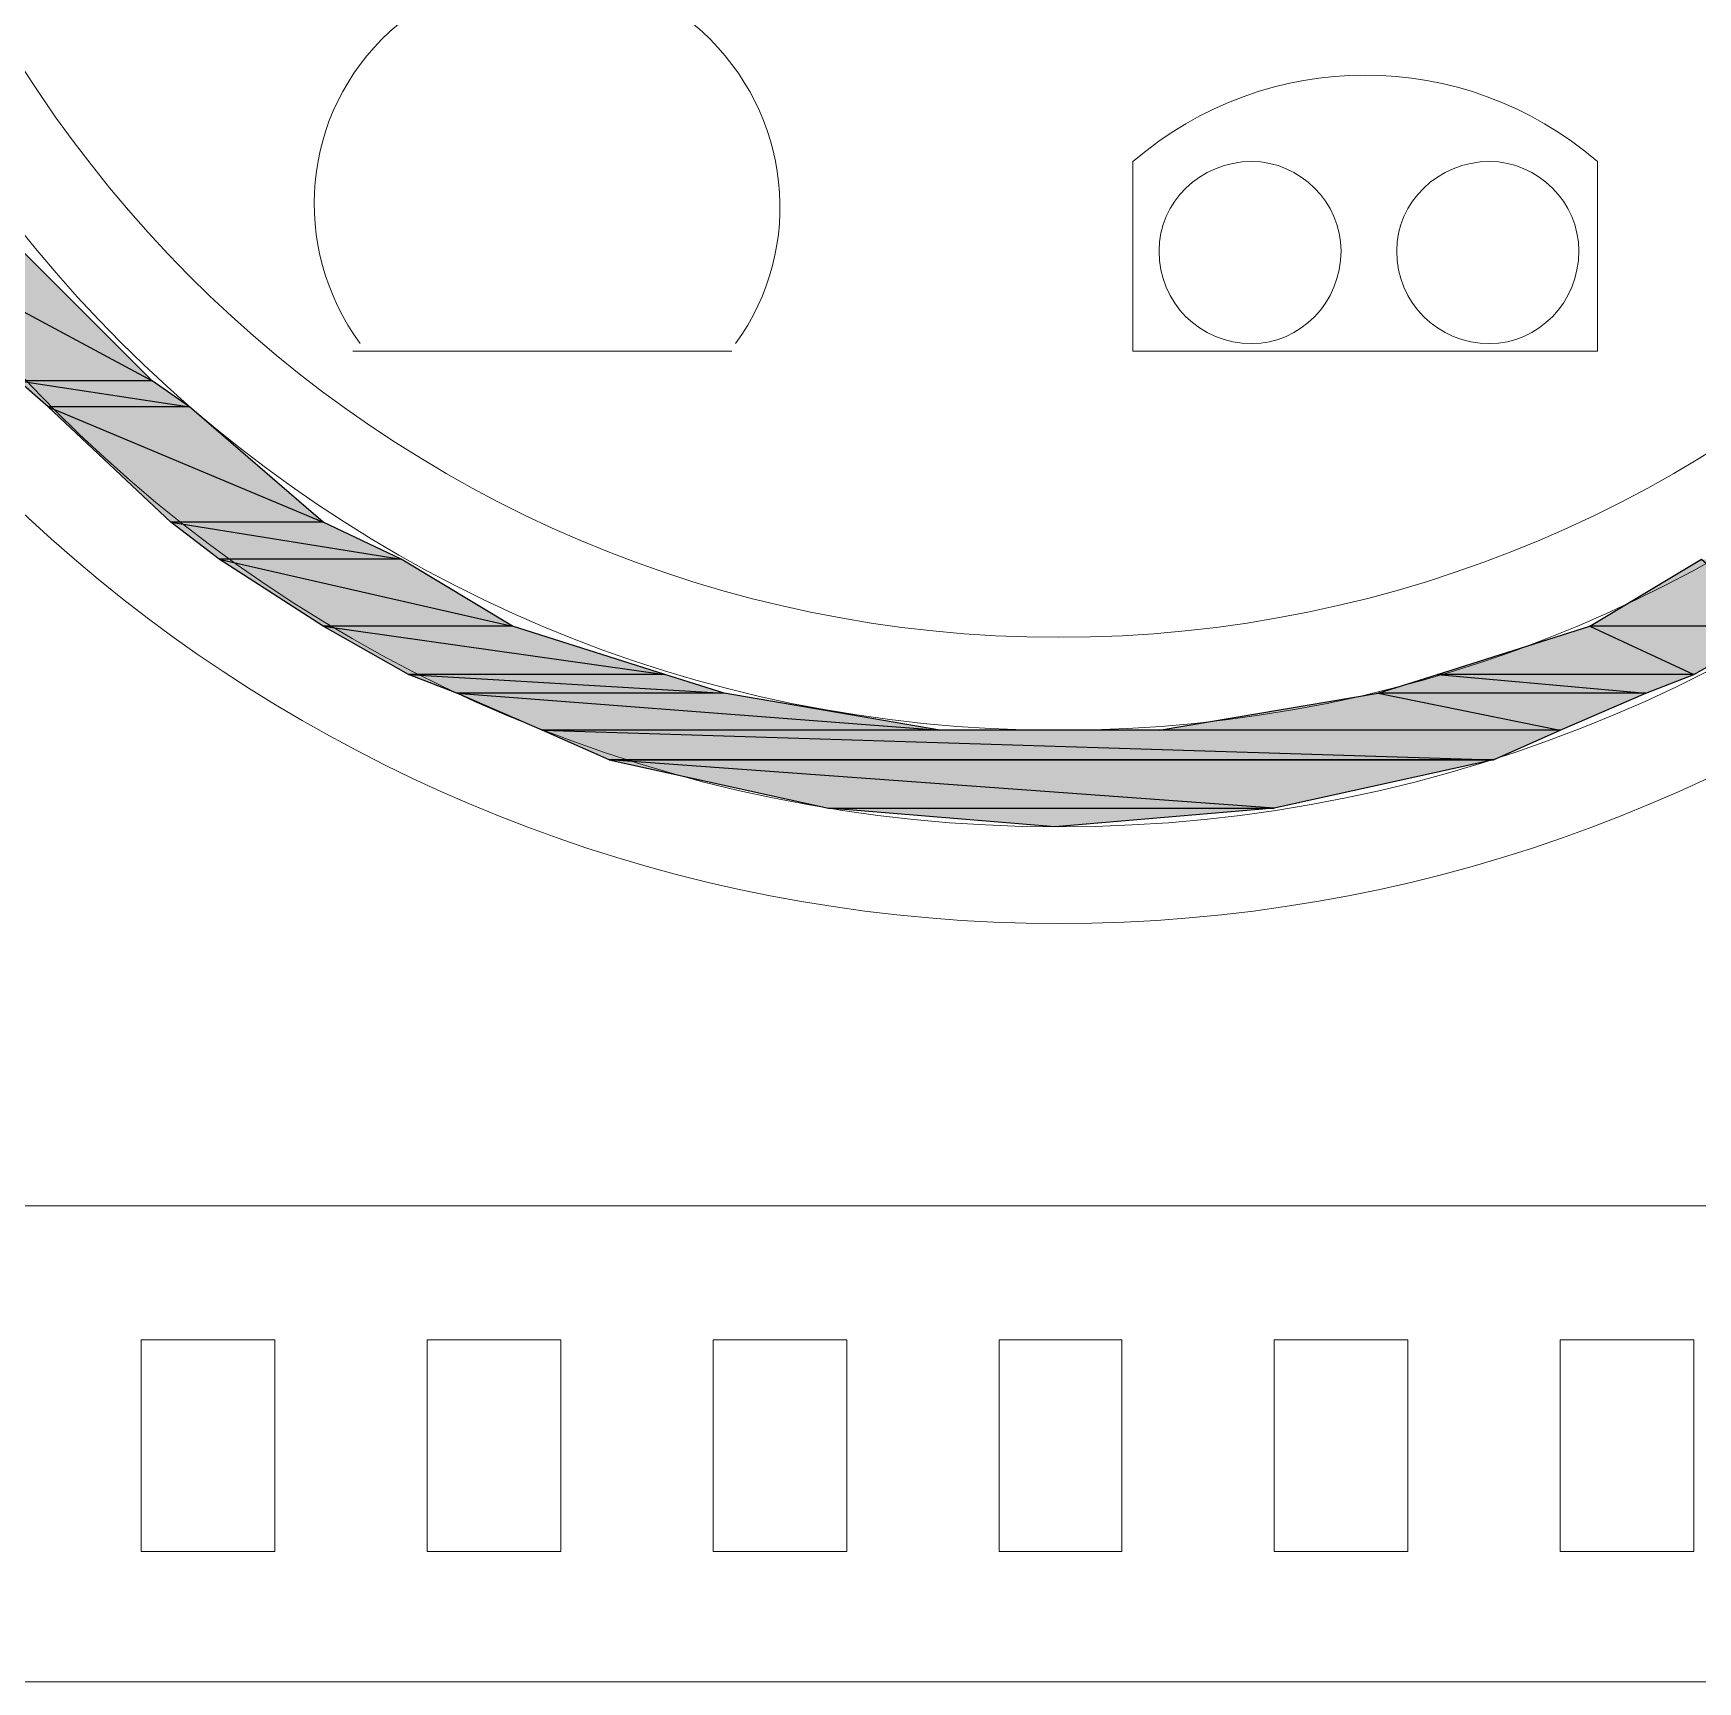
# Model space of a CAD drawing. Header units: millimetres. Extents: x 40 to 176, y -32 to 59.
# Drawn here: x 101.342 to 101.968, y -0.394 to 0.225 of the extents above; entities that cross this region are included whole.
import ezdxf

# ---------------------------------------------------------------- set-up
doc = ezdxf.new("R2010")
doc.units = ezdxf.units.MM
doc.layers.add('15 - Quadro de medição', color=6, linetype='Continuous')

msp = doc.modelspace()

# ---------------------------------------------------------------- hatches: boundary and pattern name
at = {"layer": '15 - Quadro de medição', "true_color": 0x000007}
h = msp.add_hatch(color=7, dxfattribs=at)
h.paths.add_polyline_path([(101.33619, 0.14485), (101.29289, 0.14485), (101.38647, 0.09457)])
h.paths.add_polyline_path([(101.29289, 0.14485), (101.38647, 0.09457), (101.33619, 0.09457)])
h = msp.add_hatch(color=7, dxfattribs=at)
h.paths.add_polyline_path([(101.38647, 0.09457), (101.33619, 0.09457), (101.40044, 0.08479)])
h.paths.add_polyline_path([(101.33619, 0.09457), (101.40044, 0.08479), (101.34736, 0.08479)])
h = msp.add_hatch(color=7, dxfattribs=at)
h.paths.add_polyline_path([(101.40044, 0.08479), (101.34736, 0.08479), (101.45072, 0.04149)])
h.paths.add_polyline_path([(101.34736, 0.08479), (101.45072, 0.04149), (101.39345, 0.04149)])
h = msp.add_hatch(color=7, dxfattribs=at)
h.paths.add_polyline_path([(101.45072, 0.04149), (101.39345, 0.04149), (101.48005, 0.02752)])
h.paths.add_polyline_path([(101.39345, 0.04149), (101.48005, 0.02752), (101.41161, 0.02752)])
h = msp.add_hatch(color=7, dxfattribs=at)
h.paths.add_polyline_path([(101.48005, 0.02752), (101.41161, 0.02752), (101.52196, 0.00238)])
h.paths.add_polyline_path([(101.41161, 0.02752), (101.52196, 0.00238), (101.45072, 0.00238)])
h = msp.add_hatch(color=7, dxfattribs=at)
h.paths.add_polyline_path([(102.03736, 0.02752), (101.96892, 0.02752), (101.99825, 0.00238)])
h.paths.add_polyline_path([(101.96892, 0.02752), (101.99825, 0.00238), (101.92702, 0.00238)])
h = msp.add_hatch(color=7, dxfattribs=at)
h.paths.add_polyline_path([(101.52196, 0.00238), (101.45072, 0.00238), (101.57922, -0.01578)])
h.paths.add_polyline_path([(101.45072, 0.00238), (101.57922, -0.01578), (101.48285, -0.01578)])
h = msp.add_hatch(color=7, dxfattribs=at)
h.paths.add_polyline_path([(101.99825, 0.00238), (101.92702, 0.00238), (101.96612, -0.01578)])
h.paths.add_polyline_path([(101.92702, 0.00238), (101.96612, -0.01578), (101.86975, -0.01578)])
h = msp.add_hatch(color=7, dxfattribs=at)
h.paths.add_polyline_path([(101.57922, -0.01578), (101.48285, -0.01578), (101.60157, -0.02276)])
h.paths.add_polyline_path([(101.48285, -0.01578), (101.60157, -0.02276), (101.501, -0.02276)])
h = msp.add_hatch(color=7, dxfattribs=at)
h.paths.add_polyline_path([(101.96612, -0.01578), (101.86975, -0.01578), (101.94797, -0.02276)])
h.paths.add_polyline_path([(101.86975, -0.01578), (101.94797, -0.02276), (101.8474, -0.02276)])
h = msp.add_hatch(color=7, dxfattribs=at)
h.paths.add_polyline_path([(101.60157, -0.02276), (101.501, -0.02276), (101.68258, -0.03673)])
h.paths.add_polyline_path([(101.501, -0.02276), (101.68258, -0.03673), (101.53313, -0.03673)])
h = msp.add_hatch(color=7, dxfattribs=at)
h.paths.add_polyline_path([(101.94797, -0.02276), (101.8474, -0.02276), (101.91584, -0.03673)])
h.paths.add_polyline_path([(101.8474, -0.02276), (101.91584, -0.03673), (101.76499, -0.03673)])
h = msp.add_hatch(color=7, dxfattribs=at)
h.paths.add_polyline_path([(101.91584, -0.03673), (101.53313, -0.03673), (101.8907, -0.0479)])
h.paths.add_polyline_path([(101.53313, -0.03673), (101.8907, -0.0479), (101.55827, -0.0479)])
h = msp.add_hatch(color=7, dxfattribs=at)
h.paths.add_polyline_path([(101.55827, -0.0479), (101.64068, -0.06606), (101.80829, -0.06606)])
h.paths.add_polyline_path([(101.64068, -0.06606), (101.80829, -0.06606), (101.72588, -0.07304)])
msp.add_hatch(color=7, dxfattribs=at).paths.add_polyline_path([(101.55827, -0.0479), (101.8907, -0.0479), (101.80829, -0.06606)])

# ---------------------------------------------------------------- linework, layer by layer
at = {"layer": '15 - Quadro de medição', "color": 7, "linetype": 'Continuous', "lineweight": 20, "true_color": 0x000007}
for points in [[(101.75521, 0.17698), (101.75521, 0.10574), (101.92981, 0.10574), (101.92981, 0.17698)], [(101.46189, 0.10574), (101.60436, 0.10574), (101.60436, 0.10574)]]:
    msp.add_lwpolyline(points, dxfattribs=at)
at = {"layer": '15 - Quadro de medição', "color": 7, "linetype": 'Continuous', "lineweight": -2, "true_color": 0x000007}
for points in [[(101.33619, 0.14485), (101.29289, 0.14485), (101.38647, 0.09457)], [(101.29289, 0.14485), (101.38647, 0.09457), (101.33619, 0.09457)], [(101.38647, 0.09457), (101.33619, 0.09457), (101.40044, 0.08479)], [(101.33619, 0.09457), (101.40044, 0.08479), (101.34736, 0.08479)], [(101.40044, 0.08479), (101.34736, 0.08479), (101.45072, 0.04149)], [(101.34736, 0.08479), (101.45072, 0.04149), (101.39345, 0.04149)], [(101.45072, 0.04149), (101.39345, 0.04149), (101.48005, 0.02752)], [(101.39345, 0.04149), (101.48005, 0.02752), (101.41161, 0.02752)], [(101.48005, 0.02752), (101.41161, 0.02752), (101.52196, 0.00238)], [(101.41161, 0.02752), (101.52196, 0.00238), (101.45072, 0.00238)], [(101.96892, 0.02752), (101.99825, 0.00238), (101.92702, 0.00238)], [(101.52196, 0.00238), (101.45072, 0.00238), (101.57922, -0.01578)], [(101.45072, 0.00238), (101.57922, -0.01578), (101.48285, -0.01578)], [(101.92702, 0.00238), (101.96612, -0.01578), (101.86975, -0.01578)], [(101.99825, 0.00238), (101.92702, 0.00238), (101.96612, -0.01578)], [(101.57922, -0.01578), (101.48285, -0.01578), (101.60157, -0.02276)], [(101.48285, -0.01578), (101.60157, -0.02276), (101.501, -0.02276)], [(101.86975, -0.01578), (101.94797, -0.02276), (101.8474, -0.02276)], [(101.96612, -0.01578), (101.86975, -0.01578), (101.94797, -0.02276)], [(101.60157, -0.02276), (101.501, -0.02276), (101.68258, -0.03673)], [(101.501, -0.02276), (101.68258, -0.03673), (101.53313, -0.03673)], [(101.8474, -0.02276), (101.91584, -0.03673), (101.76499, -0.03673)], [(101.94797, -0.02276), (101.8474, -0.02276), (101.91584, -0.03673)], [(101.91584, -0.03673), (101.53313, -0.03673), (101.8907, -0.0479)], [(101.53313, -0.03673), (101.8907, -0.0479), (101.55827, -0.0479)], [(101.55827, -0.0479), (101.64068, -0.06606), (101.80829, -0.06606)], [(101.55827, -0.0479), (101.8907, -0.0479), (101.80829, -0.06606)], [(101.64068, -0.06606), (101.80829, -0.06606), (101.72588, -0.07304)]]:
    msp.add_lwpolyline(points, close=True, dxfattribs=at)
at = {"layer": '15 - Quadro de medição', "color": 7, "linetype": 'Continuous', "lineweight": 20, "true_color": 0x000007}
for points in [[(101.72309, -0.21551), (102.29436, -0.21551), (102.29436, -0.3943), (101.15461, -0.3943), (101.15461, -0.21551)], [(101.38228, -0.34541), (101.43256, -0.34541), (101.43256, -0.2658), (101.38228, -0.2658)], [(101.48983, -0.34541), (101.54011, -0.34541), (101.54011, -0.2658), (101.48983, -0.2658)], [(101.59738, -0.34541), (101.64766, -0.34541), (101.64766, -0.2658), (101.59738, -0.2658)], [(101.70493, -0.34541), (101.75102, -0.34541), (101.75102, -0.2658), (101.70493, -0.2658)], [(101.80829, -0.34541), (101.85857, -0.34541), (101.85857, -0.2658), (101.80829, -0.2658)], [(101.91584, -0.34541), (101.96612, -0.34541), (101.96612, -0.2658), (101.91584, -0.2658)]]:
    msp.add_lwpolyline(points, close=True, dxfattribs=at)
for points, knots in [([(102.26224, 0.46192), (102.26224, 0.75663), (102.02339, 0.99548), (101.72728, 0.99548), (101.72728, 0.99548), (101.43256, 0.99548), (101.19372, 0.75663), (101.19372, 0.46192), (101.19372, 0.46192), (101.19372, 0.1658), (101.43256, -0.07304), (101.72728, -0.07304), (101.72728, -0.07304), (102.02339, -0.07304), (102.26224, 0.1658), (102.26224, 0.46192)], [0, 0, 0, 0, 0.0625, 0.0625, 0.0625, 0.062501, 0.125, 0.125, 0.125, 0.125001, 0.1875, 0.1875, 0.1875, 0.187501, 1, 1, 1, 1]), ([(101.46608, 0.96894), (101.23283, 0.84742), (101.11131, 0.58343), (101.17416, 0.32643), (101.17416, 0.32643), (101.23562, 0.07082), (101.46469, -0.10936), (101.72728, -0.10936), (101.72728, -0.10936), (101.99127, -0.10936), (102.22033, 0.07082), (102.28179, 0.32643), (102.28179, 0.32643), (102.34465, 0.58343), (102.22313, 0.84742), (101.98987, 0.96894)], [0, 0, 0, 0, 0.0625, 0.0625, 0.0625, 0.062501, 0.125, 0.125, 0.125, 0.125001, 0.1875, 0.1875, 0.1875, 0.187501, 1, 1, 1, 1]), ([(102.22732, 0.46192), (102.22732, 0.73708), (102.00384, 0.96056), (101.72728, 0.96056), (101.72728, 0.96056), (101.45212, 0.96056), (101.22864, 0.73708), (101.22864, 0.46192), (101.22864, 0.46192), (101.22864, 0.18536), (101.45212, -0.03673), (101.72728, -0.03673), (101.72728, -0.03673), (102.00384, -0.03673), (102.22732, 0.18536), (102.22732, 0.46192)], [0, 0, 0, 0, 0.0625, 0.0625, 0.0625, 0.062501, 0.125, 0.125, 0.125, 0.125001, 0.1875, 0.1875, 0.1875, 0.187501, 1, 1, 1, 1]), ([(102.191, 0.46192), (102.191, 0.71752), (101.98428, 0.92424), (101.72728, 0.92424), (101.72728, 0.92424), (101.47167, 0.92424), (101.26495, 0.71752), (101.26495, 0.46192), (101.26495, 0.46192), (101.26495, 0.20631), (101.47167, -0.00181), (101.72728, -0.00181), (101.72728, -0.00181), (101.98428, -0.00181), (102.191, 0.20631), (102.191, 0.46192)], [0, 0, 0, 0, 0.0625, 0.0625, 0.0625, 0.062501, 0.125, 0.125, 0.125, 0.125001, 0.1875, 0.1875, 0.1875, 0.187501, 1, 1, 1, 1]), ([(101.60576, 0.10854), (101.6323, 0.14485), (101.62671, 0.19513), (101.59319, 0.22586), (101.59319, 0.22586), (101.55967, 0.25659), (101.50938, 0.25659), (101.47586, 0.22586), (101.47586, 0.22586), (101.44234, 0.19513), (101.43815, 0.14485), (101.46469, 0.10854)], [0, 0, 0, 0, 0.083333, 0.083333, 0.083333, 0.083334, 0.166667, 0.166667, 0.166667, 0.166668, 1, 1, 1, 1]), ([(101.83343, 0.14345), (101.83343, 0.16161), (101.81807, 0.17698), (101.79991, 0.17698), (101.79991, 0.17698), (101.78036, 0.17698), (101.76499, 0.16161), (101.76499, 0.14345), (101.76499, 0.14345), (101.76499, 0.1239), (101.78036, 0.10854), (101.79991, 0.10854), (101.79991, 0.10854), (101.81807, 0.10854), (101.83343, 0.1239), (101.83343, 0.14345)], [0, 0, 0, 0, 0.0625, 0.0625, 0.0625, 0.062501, 0.125, 0.125, 0.125, 0.125001, 0.1875, 0.1875, 0.1875, 0.187501, 1, 1, 1, 1]), ([(101.92282, 0.14345), (101.92282, 0.16161), (101.90746, 0.17698), (101.8893, 0.17698), (101.8893, 0.17698), (101.86975, 0.17698), (101.85438, 0.16161), (101.85438, 0.14345), (101.85438, 0.14345), (101.85438, 0.1239), (101.86975, 0.10854), (101.8893, 0.10854), (101.8893, 0.10854), (101.90746, 0.10854), (101.92282, 0.1239), (101.92282, 0.14345)], [0, 0, 0, 0, 0.0625, 0.0625, 0.0625, 0.062501, 0.125, 0.125, 0.125, 0.125001, 0.1875, 0.1875, 0.1875, 0.187501, 1, 1, 1, 1])]:
    msp.add_open_spline(points, degree=3, knots=knots, dxfattribs=at)
msp.add_open_spline([(101.92981, 0.17698), (101.87953, 0.22028), (101.8055, 0.22028), (101.75521, 0.17698)], degree=3, dxfattribs=at)

doc.saveas('drawing.dxf')
